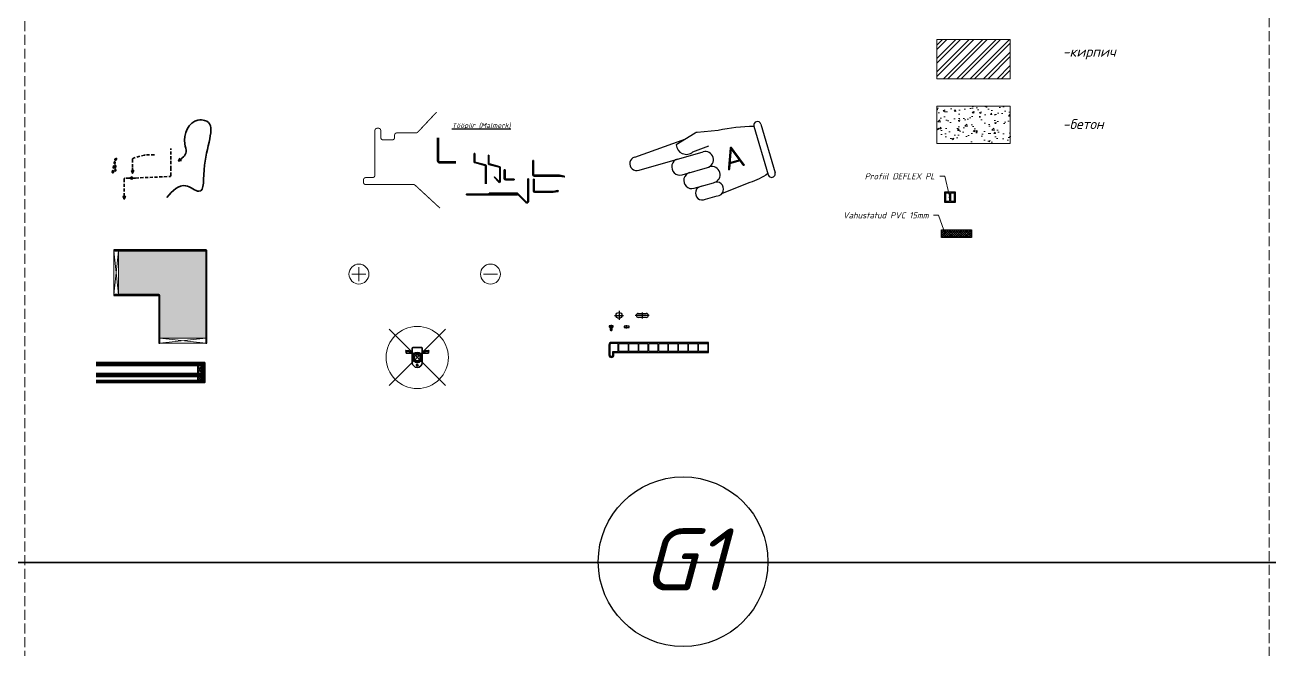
# Model space of a CAD drawing. Header units: millimetres. Extents: x -29692 to 34729, y -8412 to 43293.
# Drawn here: x -8584 to -6084, y -174 to 1080 of the extents above; entities that cross this region are included whole.
import ezdxf
from ezdxf import colors
from ezdxf.entities.mleader import LeaderData, LeaderLine
from ezdxf.math import Vec2, Vec3

# ---------------------------------------------------------------- set-up
doc = ezdxf.new("R2010")
doc.units = ezdxf.units.MM
doc.set_wipeout_variables(frame=1)
for name, pattern in [('JIS_02_4.0', [5.5, 4, -1.5]), ('OGLT2', [5, 2.5, -2.5]), ('x_m_FT02_v_00$0$VERDECKT', [9.525, 6.35, -3.175])]:
    doc.linetypes.add(name, pattern=pattern)
doc.layers.get('Defpoints').update_dxf_attribs({"color": 4, "lineweight": 35})
for name, color, linetype in [('0S-Dimension', 4, 'Continuous'), ('_0_006_Текст_03', 6, 'Continuous'), ('_0_007_Кронштейны_01', 30, 'Continuous'), ('_0_010_Стеклопакеты марки', 4, 'Continuous'), ('A9-REVISIO', 7, 'Continuous')]:
    doc.layers.add(name, color=color, linetype=linetype)
for name, color, linetype, lineweight in [('0S-Profile label', 40, 'Continuous', 25), ('_0_000_Подоснова', 9, 'Continuous', 0), ('_0_001_Профили', 150, 'Continuous', 35), ('_0_002_Дренажи', 110, 'Continuous', 35), ('_0_003_Размеры', 132, 'Continuous', 0), ('_0_004_Текст_01', 7, 'Continuous', 18), ('_0_005_Текст_02', 110, 'Continuous', 18), ('_MB_inne_0.15', 251, 'Continuous', 15), ('_MB_kreskowanie_profile_0.09', 7, 'Continuous', 9), ('_MB_ocieplenie_0.09', 51, 'Continuous', 9), ('_MB_profile_0.25', 7, 'Continuous', 25), ('_MB_solid', 7, 'Continuous', 9)]:
    doc.layers.add(name, color=color, linetype=linetype, lineweight=lineweight)
doc.layers.add('_0_023 _Линия_04', color=96, linetype='JIS_02_4.0', lineweight=9, plot=False)
doc.layers.add('_MB_pomocnicze_niedrukowane', color=220, linetype='Continuous', lineweight=15, plot=False)
doc.styles.add('2.5_AM_mm_ISOCPEUR_style', font='isocpeui.ttf', dxfattribs={"height": 2.5})
doc.styles.add('_DZ_2.5', font='isocpeui.ttf', dxfattribs={"height": 2.5})
doc.styles.add('Romans', font='romans.shx')

# ---------------------------------------------------------------- blocks, each defined once
blk = doc.blocks.new('*U1109')
at = {"color": 0, "linetype": 'ByBlock', "lineweight": -2}
for p, q in [((10, 18), (10, 2)), ((12, 18), (12, 2))]:
    blk.add_line(p, q, dxfattribs=at)
blk.add_lwpolyline([(0, 20), (22, 20), (22, 0), (0, 0)], close=True, dxfattribs=at)
for points in [[(10, 2), (2, 2), (2, 18), (10, 18)], [(12, 18), (20, 18), (20, 2), (12, 2)]]:
    blk.add_lwpolyline(points, dxfattribs=at)
blk = doc.blocks.new('*U1108')
at = {"linetype": 'ByBlock', "lineweight": -2}
h = blk.add_hatch(dxfattribs=at)
h.set_pattern_fill('ANSI37', color=0)
h.set_pattern_definition([(45, (0.5, 14.5), (-2.24506, 2.24506), []), (135, (0.5, 14.5), (-2.24506, -2.24506), [])])
h.paths.add_polyline_path([(0, 15), (60, 15), (60, 0), (0, 0)])
at = {"color": 0, "linetype": 'ByBlock', "lineweight": -2}
blk.add_lwpolyline([(0, 15), (60, 15), (60, 0), (0, 0)], close=True, dxfattribs=at)
blk = doc.blocks.new('_Dot')
at = {"color": 0, "linetype": 'ByBlock', "lineweight": -2}
blk.add_line((-0.5, 0), (-1, 0), dxfattribs=at)
at = {"color": 0, "linetype": 'ByBlock', "const_width": 0.5}
blk.add_lwpolyline([(-0.25, 0, 1), (0.25, 0, 1)], format="xyb", close=True, dxfattribs=at)
blk = doc.blocks.new('*U768')
at = {"layer": '_0_002_Дренажи', "color": 110, "linetype": 'Continuous', "lineweight": 0, "ltscale": 5}
for p, q in [((-56.6, 56.6), (56.6, -56.6)), ((56.6, 56.6), (-56.6, -56.6)), ((-56.6, 56.6), (56.6, -56.6)), ((56.6, 56.6), (-56.6, -56.6))]:
    blk.add_line(p, q, dxfattribs=at)
at = {"layer": '_0_002_Дренажи', "color": 110}
for p, q in [((-23.1, 14.1), (-23.1, 13.4)), ((-23.1, 14.1), (-23.1, 13.4)), ((-23.1, 12.9), (-23.1, 13.4)), ((-23.1, 13.4), (-16.8, 12.9)), ((-23.1, 12.9), (-23.1, 13.4)), ((-23.1, 13.4), (-16.8, 12.9)), ((-23.1, 12.9), (-16.8, 12.4)), ((-23.1, 12.9), (-16.8, 12.4)), ((-10, 13), (-22.6, 14.1)), ((-10, 13), (-22.6, 14.1)), ((-22.5, 8.9), (-22.5, 12.9)), ((-22.5, 8.9), (-22.5, 12.9)), ((-22.5, 8.9), (-15, 8.9)), ((-22.5, 8.9), (-15, 8.9)), ((-15.6, 12.7), (-15.6, 12.3)), ((-15.6, 12.7), (-15.6, 12.3)), ((-15.6, 11.8), (-15.6, 12.3)), ((-15.6, 12.3), (-10, 11.8)), ((-15.6, 11.8), (-15.6, 12.3)), ((-15.6, 12.3), (-10, 11.8)), ((-15.6, 11.8), (-10, 11.3)), ((-15.6, 11.8), (-10, 11.3)), ((-15, 8.5), (-15, 11.8)), ((-15, 8.5), (-15, 11.8)), ((-15, 8.5), (-10, 8.5)), ((-15, 8.5), (-10, 8.5)), ((-10, 0), (-10, 18.8)), ((-10, 0), (-10, 18.8)), ((-10, 0), (-10, -10)), ((-10, 0), (-10, -10)), ((8.8, 20), (-8.8, 20)), ((8.8, 20), (-8.8, 20)), ((-5.8, 0.5), (-6.2, 0.5)), ((-5.8, 0.5), (-6.2, 0.5)), ((5.8, 0.5), (6.2, 0.5)), ((5.8, 0.5), (6.2, 0.5)), ((10, 0), (10, 18.8)), ((10, 0), (10, 18.8)), ((10, 13), (22.7, 14.1)), ((10, 13), (22.7, 14.1)), ((15.6, 12.3), (10, 11.8)), ((15.6, 12.3), (10, 11.8)), ((15.6, 11.8), (10, 11.3)), ((15.6, 11.8), (10, 11.3)), ((15, 8.5), (10, 8.5)), ((15, 8.5), (10, 8.5)), ((10, 0), (10, -10)), ((10, 0), (10, -10)), ((15, 8.5), (15, 11.8)), ((15, 8.5), (15, 11.8)), ((22.5, 8.9), (15, 8.9)), ((22.5, 8.9), (15, 8.9)), ((15.6, 12.7), (15.6, 12.3)), ((15.6, 12.7), (15.6, 12.3)), ((15.6, 11.8), (15.6, 12.3)), ((15.6, 11.8), (15.6, 12.3)), ((23.2, 13.4), (16.8, 12.9)), ((23.2, 13.4), (16.8, 12.9)), ((23.2, 12.9), (16.8, 12.4)), ((23.2, 12.9), (16.8, 12.4)), ((22.5, 8.9), (22.5, 12.9)), ((22.5, 8.9), (22.5, 12.9)), ((23.2, 14.1), (23.2, 13.4)), ((23.2, 14.1), (23.2, 13.4)), ((23.2, 12.9), (23.2, 13.4)), ((23.2, 12.9), (23.2, 13.4))]:
    blk.add_line(p, q, dxfattribs=at)
at = {"layer": '_0_002_Дренажи', "color": 110, "flags": 128}
for points in [[(0, 9), (-0.5, 9), (-1, 8.9), (-1.5, 8.9), (-2, 8.8), (-2.5, 8.6), (-3, 8.5), (-3.4, 8.3), (-3.9, 8.1), (-4.4, 7.9), (-4.8, 7.6), (-5.2, 7.3), (-5.6, 7), (-6, 6.7), (-6.4, 6.4), (-6.7, 6), (-7, 5.6), (-7.3, 5.2), (-7.6, 4.8), (-7.9, 4.4), (-8.1, 3.9), (-8.3, 3.4), (-8.5, 3), (-8.6, 2.5), (-8.8, 2), (-8.9, 1.5), (-8.9, 1), (-9, 0.5), (-9, 0), (-9, -0.5), (-8.9, -1), (-8.9, -1.5), (-8.8, -2), (-8.6, -2.5), (-8.5, -3), (-8.3, -3.4), (-8.1, -3.9), (-7.9, -4.4), (-7.6, -4.8), (-7.3, -5.2), (-7, -5.6), (-6.7, -6), (-6.4, -6.4), (-6, -6.7), (-5.6, -7), (-5.2, -7.3), (-4.8, -7.6), (-4.4, -7.9), (-3.9, -8.1), (-3.4, -8.3), (-3, -8.5), (-2.5, -8.6), (-2, -8.8), (-1.5, -8.9), (-1, -8.9), (-0.5, -9), (0, -9)], [(0, 9), (-0.5, 9), (-1, 8.9), (-1.5, 8.9), (-2, 8.8), (-2.5, 8.6), (-3, 8.5), (-3.4, 8.3), (-3.9, 8.1), (-4.4, 7.9), (-4.8, 7.6), (-5.2, 7.3), (-5.6, 7), (-6, 6.7), (-6.4, 6.4), (-6.7, 6), (-7, 5.6), (-7.3, 5.2), (-7.6, 4.8), (-7.9, 4.4), (-8.1, 3.9), (-8.3, 3.4), (-8.5, 3), (-8.6, 2.5), (-8.8, 2), (-8.9, 1.5), (-8.9, 1), (-9, 0.5), (-9, 0), (-9, -0.5), (-8.9, -1), (-8.9, -1.5), (-8.8, -2), (-8.6, -2.5), (-8.5, -3), (-8.3, -3.4), (-8.1, -3.9), (-7.9, -4.4), (-7.6, -4.8), (-7.3, -5.2), (-7, -5.6), (-6.7, -6), (-6.4, -6.4), (-6, -6.7), (-5.6, -7), (-5.2, -7.3), (-4.8, -7.6), (-4.4, -7.9), (-3.9, -8.1), (-3.4, -8.3), (-3, -8.5), (-2.5, -8.6), (-2, -8.8), (-1.5, -8.9), (-1, -8.9), (-0.5, -9), (0, -9)], [(-6.2, 0.5), (-6.2, 0.5), (-6.2, 0.6), (-6.2, 0.6), (-6.2, 0.6), (-6.2, 0.7), (-6.2, 0.7), (-6.2, 0.7), (-6.2, 0.8), (-6.1, 0.8), (-6.1, 0.8), (-6.1, 0.9), (-6.1, 0.9), (-6.1, 0.9), (-6.1, 1), (-6.1, 1), (-6.1, 1), (-6.1, 1.1), (-6.1, 1.1), (-6.1, 1.1), (-6, 1.2), (-6, 1.2), (-6, 1.2), (-6, 1.2), (-6, 1.3)], [(-6.2, 0.5), (-6.2, 0.5), (-6.2, 0.6), (-6.2, 0.6), (-6.2, 0.6), (-6.2, 0.7), (-6.2, 0.7), (-6.2, 0.7), (-6.2, 0.8), (-6.1, 0.8), (-6.1, 0.8), (-6.1, 0.9), (-6.1, 0.9), (-6.1, 0.9), (-6.1, 1), (-6.1, 1), (-6.1, 1), (-6.1, 1.1), (-6.1, 1.1), (-6.1, 1.1), (-6, 1.2), (-6, 1.2), (-6, 1.2), (-6, 1.2), (-6, 1.3)], [(-6, 1.3), (-5.9, 1.6), (-5.7, 1.9), (-5.6, 2.2), (-5.4, 2.5), (-5.3, 2.7), (-5.1, 3), (-4.9, 3.2), (-4.7, 3.5), (-4.4, 3.7), (-4.2, 3.9), (-3.9, 4.1), (-3.7, 4.3), (-3.4, 4.5), (-3.1, 4.7), (-2.8, 4.8), (-2.5, 5), (-2.2, 5.1), (-1.9, 5.2), (-1.6, 5.3), (-1.3, 5.4), (-1, 5.4), (-0.7, 5.5), (-0.3, 5.5), (0, 5.5)], [(-6, 1.3), (-5.9, 1.6), (-5.7, 1.9), (-5.6, 2.2), (-5.4, 2.5), (-5.3, 2.7), (-5.1, 3), (-4.9, 3.2), (-4.7, 3.5), (-4.4, 3.7), (-4.2, 3.9), (-3.9, 4.1), (-3.7, 4.3), (-3.4, 4.5), (-3.1, 4.7), (-2.8, 4.8), (-2.5, 5), (-2.2, 5.1), (-1.9, 5.2), (-1.6, 5.3), (-1.3, 5.4), (-1, 5.4), (-0.7, 5.5), (-0.3, 5.5), (0, 5.5)], [(0, 9), (0.5, 9), (1, 8.9), (1.5, 8.9), (2, 8.8), (2.5, 8.6), (3, 8.5), (3.4, 8.3), (3.9, 8.1), (4.4, 7.9), (4.8, 7.6), (5.2, 7.3), (5.6, 7), (6, 6.7), (6.4, 6.4), (6.7, 6), (7, 5.6), (7.3, 5.2), (7.6, 4.8), (7.9, 4.4), (8.1, 3.9), (8.3, 3.4), (8.5, 3), (8.6, 2.5), (8.8, 2), (8.9, 1.5), (8.9, 1), (9, 0.5), (9, 0), (9, -0.5), (8.9, -1), (8.9, -1.5), (8.8, -2), (8.6, -2.5), (8.5, -3), (8.3, -3.4), (8.1, -3.9), (7.9, -4.4), (7.6, -4.8), (7.3, -5.2), (7, -5.6), (6.7, -6), (6.4, -6.4), (6, -6.7), (5.6, -7), (5.2, -7.3), (4.8, -7.6), (4.4, -7.9), (3.9, -8.1), (3.4, -8.3), (3, -8.5), (2.5, -8.6), (2, -8.8), (1.5, -8.9), (1, -8.9), (0.5, -9), (0, -9)], [(0, 9), (0.5, 9), (1, 8.9), (1.5, 8.9), (2, 8.8), (2.5, 8.6), (3, 8.5), (3.4, 8.3), (3.9, 8.1), (4.4, 7.9), (4.8, 7.6), (5.2, 7.3), (5.6, 7), (6, 6.7), (6.4, 6.4), (6.7, 6), (7, 5.6), (7.3, 5.2), (7.6, 4.8), (7.9, 4.4), (8.1, 3.9), (8.3, 3.4), (8.5, 3), (8.6, 2.5), (8.8, 2), (8.9, 1.5), (8.9, 1), (9, 0.5), (9, 0), (9, -0.5), (8.9, -1), (8.9, -1.5), (8.8, -2), (8.6, -2.5), (8.5, -3), (8.3, -3.4), (8.1, -3.9), (7.9, -4.4), (7.6, -4.8), (7.3, -5.2), (7, -5.6), (6.7, -6), (6.4, -6.4), (6, -6.7), (5.6, -7), (5.2, -7.3), (4.8, -7.6), (4.4, -7.9), (3.9, -8.1), (3.4, -8.3), (3, -8.5), (2.5, -8.6), (2, -8.8), (1.5, -8.9), (1, -8.9), (0.5, -9), (0, -9)], [(6, 1.3), (5.9, 1.6), (5.7, 1.9), (5.6, 2.2), (5.4, 2.5), (5.3, 2.7), (5.1, 3), (4.9, 3.2), (4.7, 3.5), (4.4, 3.7), (4.2, 3.9), (3.9, 4.1), (3.7, 4.3), (3.4, 4.5), (3.1, 4.7), (2.8, 4.8), (2.5, 5), (2.2, 5.1), (1.9, 5.2), (1.6, 5.3), (1.3, 5.4), (1, 5.4), (0.7, 5.5), (0.3, 5.5), (0, 5.5)], [(6, 1.3), (5.9, 1.6), (5.7, 1.9), (5.6, 2.2), (5.4, 2.5), (5.3, 2.7), (5.1, 3), (4.9, 3.2), (4.7, 3.5), (4.4, 3.7), (4.2, 3.9), (3.9, 4.1), (3.7, 4.3), (3.4, 4.5), (3.1, 4.7), (2.8, 4.8), (2.5, 5), (2.2, 5.1), (1.9, 5.2), (1.6, 5.3), (1.3, 5.4), (1, 5.4), (0.7, 5.5), (0.3, 5.5), (0, 5.5)], [(6.2, 0.5), (6.2, 0.5), (6.2, 0.6), (6.2, 0.6), (6.2, 0.6), (6.2, 0.7), (6.2, 0.7), (6.2, 0.7), (6.2, 0.8), (6.1, 0.8), (6.1, 0.8), (6.1, 0.9), (6.1, 0.9), (6.1, 0.9), (6.1, 1), (6.1, 1), (6.1, 1), (6.1, 1.1), (6.1, 1.1), (6.1, 1.1), (6, 1.2), (6, 1.2), (6, 1.2), (6, 1.2), (6, 1.3)], [(6.2, 0.5), (6.2, 0.5), (6.2, 0.6), (6.2, 0.6), (6.2, 0.6), (6.2, 0.7), (6.2, 0.7), (6.2, 0.7), (6.2, 0.8), (6.1, 0.8), (6.1, 0.8), (6.1, 0.9), (6.1, 0.9), (6.1, 0.9), (6.1, 1), (6.1, 1), (6.1, 1), (6.1, 1.1), (6.1, 1.1), (6.1, 1.1), (6, 1.2), (6, 1.2), (6, 1.2), (6, 1.2), (6, 1.3)]]:
    blk.add_lwpolyline(points, dxfattribs=at)
at = {"layer": '_0_002_Дренажи', "color": 110, "linetype": 'Continuous', "lineweight": 0, "ltscale": 5}
blk.add_circle((0, 0), 62.5, dxfattribs=at)
blk.add_circle((0, 0), 62.5, dxfattribs=at)
at = {"layer": '_0_002_Дренажи', "color": 110}
for centre, radius in [((0, 0), 10), ((0, 0), 10), ((0, -15), 1.7), ((0, -15), 1.7)]:
    blk.add_circle(centre, radius, dxfattribs=at)
for centre, radius, start, end in [((-8.8, 18.8), 1.2, 90, 180), ((-8.8, 18.8), 1.2, 90, 180), ((0, -1), 6, 165.5225, 270), ((0, -1), 6, 165.5225, 270), ((0, -1), 6, 270, 14.4775), ((0, -1), 6, 270, 14.4775), ((8.8, 18.8), 1.2, 0, 90), ((8.8, 18.8), 1.2, 0, 90), ((0, -10), 10, 180, 0), ((0, -10), 10, 180, 0)]:
    blk.add_arc(centre, radius, start, end, dxfattribs=at)
for centre, major_axis, start_param, end_param in [((-22.6, 14.1), (-0.5, 0.044), 4.720071, 6.290868), ((-22.6, 14.1), (-0.5, 0.044), 4.720071, 6.290868), ((-16.8, 12.8), (-1.2, 0.11), 3.149275, 4.720071), ((-16.8, 12.8), (-1.2, 0.11), 3.149275, 4.720071), ((-16.8, 12.3), (1.2, -0.11), 0.007682, 1.578479), ((-16.8, 12.3), (1.2, -0.11), 0.007682, 1.578479), ((16.8, 12.8), (1.2, 0.11), 1.563114, 3.13391), ((16.8, 12.8), (1.2, 0.11), 1.563114, 3.13391), ((16.8, 12.3), (-1.2, -0.11), 4.704707, 6.275503), ((16.8, 12.3), (-1.2, -0.11), 4.704707, 6.275503), ((22.7, 14.1), (0.5, 0.044), 6.275503, 7.846299), ((22.7, 14.1), (0.5, 0.044), 6.275503, 7.846299)]:
    blk.add_ellipse(centre, major_axis=major_axis, ratio=0.086814, start_param=start_param, end_param=end_param, dxfattribs=at)
blk = doc.blocks.new('x_m_Louvres BL4_v_00$0$TROPF')
at = {"layer": '_0_001_Профили', "color": 6}
for centre, radius, start, end in [((-9.7, 1.6), 9.87, 329.8235, 350.4522), ((9.7, 1.6), 9.87, 189.5478, 210.1765), ((0, -3.9), 1.33, 146.0385, 33.9615)]:
    blk.add_arc(centre, radius, start, end, dxfattribs=at)
blk = doc.blocks.new('A$C965023b6')
at = {"layer": '_0_001_Профили', "color": 6, "ltscale": 0.2, "xscale": -1, "rotation": 321.448937313039}
blk.add_blockref('x_m_Louvres BL4_v_00$0$TROPF', (9.2, 29.9), dxfattribs=at)
at = {"layer": '_0_001_Профили', "color": 6, "ltscale": 0.2, "xscale": -1}
for p in [(1.3, 5.2), (3.1, 14.8), (5, 23.7), (6.2, 16.4), (6.2, 8.8)]:
    blk.add_blockref('x_m_Louvres BL4_v_00$0$TROPF', p, dxfattribs=at)
blk = doc.blocks.new('x_m_FT02_v_00$0$Drainage3')
at = {"layer": '_0_001_Профили', "color": 6}
blk.add_line((-23.3, 12.5), (-23.3, 7.1), dxfattribs=at)
at = {"layer": '_0_001_Профили', "color": 6, "linetype": 'x_m_FT02_v_00$0$VERDECKT'}
blk.add_lwpolyline([(20.5, 38.5), (1.9, 38.5, 0.114309), (0.6, 38.2), (-21.6, 32.3, 0.286347), (-23.3, 29.6), (-23.3, 12.5)], format="xyb", dxfattribs=at)
at = {"layer": '_0_001_Профили', "color": 6}
blk.add_lwpolyline([(-25.7, 7.1), (-23.3, 1.8), (-21, 7.1), (-23.3, 7.1)], close=True, dxfattribs=at)
blk = doc.blocks.new('*U266')
at = {"layer": '_0_001_Профили'}
for p, q in [((0, 13), (0, -3.8)), ((1, 13), (0, 13)), ((0, 0), (1, 0)), ((1, 13), (1, -3.8)), ((0, -3.8), (0, -5)), ((1.1, -5.3), (0, -5)), ((1.1, -5.3), (22.4, -11)), ((1.4, -4.3), (22.7, -10)), ((22.8, -11.1), (22.4, -11)), ((22.8, -11.5), (22.8, -11.1)), ((22.8, -11.5), (22.8, -39.9)), ((23.8, -11.5), (23.8, -39.9)), ((11.5, -31.2), (12.2, -30.5)), ((21.2, -41), (11.5, -31.2)), ((22, -40.3), (12.2, -30.5)), ((22.8, -41.1), (22, -40.3)), ((22.8, -39.9), (22.8, -41.1))]:
    blk.add_line(p, q, dxfattribs=at)
for centre, radius, start, end in [((1.5, -3.8), 1.5, 180, 255), ((1.5, -3.8), 0.5, 180, 255), ((22.3, -11.5), 0.5, 0, 75), ((22.3, -11.5), 1.5, 0, 75), ((22.3, -39.9), 1.5, 225, 0), ((22.3, -39.9), 0.5, 225, 0)]:
    blk.add_arc(centre, radius, start, end, dxfattribs=at)
blk = doc.blocks.new('Revision')
at = {"layer": 'A9-REVISIO'}
for p, q in [((15.73, 5.05), (17.65, -1.48)), ((16.64, 5.31), (18.56, -1.22)), ((7.55, 1.59), (9.68, 2.42)), ((0.34, -0.84), (8.92, 1.61)), ((6.11, -1.48), (9.81, -0.42)), ((7.72, -3.29), (10.33, -2.55)), ((9.24, -4.76), (10.83, -4.31))]:
    blk.add_line(p, q, dxfattribs=at)
for points in [[(15.74, 5.01, 0.050629), (10.95, 4.46), (8.11, 4.2, 0.087867), (7.85, 4.11), (5.33, 2.54)], [(17.6, -1.32, -0.081049), (15.19, -2.52), (11.46, -3.97)]]:
    blk.add_lwpolyline(points, format="xyb", dxfattribs=at)
blk.add_lwpolyline([(-0.24, 0.87), (6.6, 3.33)], dxfattribs=at)
for centre, radius, start, end in [((16.19, 5.18), 0.472, 15.9513, 195.9513), ((6.67, 2.6), 1.34, 182.7589, 310.9912), ((0, 0), 0.904, 105.9513, 291.4419), ((5.81, -0.42), 1.09, 105.9513, 285.9514), ((9.22, 0.55), 1.09, 285.9513, 105.9513), ((7.42, -2.24), 1.09, 105.9513, 285.9513), ((10.11, -1.47), 1.09, 285.9513, 105.9513), ((18.11, -1.35), 0.472, 195.9513, 15.9513), ((8.83, -3.93), 0.931, 95.857, 296.0455), ((10.74, -3.38), 0.931, 275.857, 116.0455)]:
    blk.add_arc(centre, radius, start, end, dxfattribs=at)
at = {"layer": 'A9-REVISIO', "style": 'Romans'}
blk.add_attdef('REVIS', (12.07, -0.98), '', height=3, rotation=15.9513, dxfattribs=at)
blk = doc.blocks.new('*U270')
at = {"layer": '_0_001_Профили'}
for p, q in [((0, 20), (0, 3)), ((1.5, 20), (0, 20)), ((1.5, 3), (1.5, 20)), ((20, 1.5), (3, 1.5)), ((3, 0), (20, 0)), ((20, 0), (20, 1.5))]:
    blk.add_line(p, q, dxfattribs=at)
for radius in [3, 1.5]:
    blk.add_arc((3, 3), radius, 180, 270, dxfattribs=at)
blk = doc.blocks.new('*U287')
at = {"layer": '_0_000_Подоснова'}
h = blk.add_hatch(dxfattribs=at)
h.set_pattern_fill('ANSI32', color=256, scale=2, style=0)
h.set_pattern_definition([(45, (107.644, 58.965), (-13.4704, 13.4704), []), (45, (116.625, 58.965), (-13.4704, 13.4704), [])])
h.paths.add_polyline_path([(147.6, 79), (0, 79), (0, 0), (147.6, 0)])
blk.add_lwpolyline([(147.6, 79), (0, 79), (0, 0), (147.6, 0), (147.6, 79)], close=True, dxfattribs=at)
blk = doc.blocks.new('*U286')
at = {"layer": '_0_000_Подоснова'}
h = blk.add_hatch(dxfattribs=at)
h.set_pattern_fill('AR-CONC', color=256, scale=0.2, style=0)
h.set_pattern_definition([(50, (0, 55.322), (36.437, -3.188), [3.81, -41.91]), (355, (0, 55.322), (-7.049, 38.211), [3.048, -33.528]), (100.451, (3.036, 55.057), (29.388, 35.0236), [3.238, -35.618]), (46.184, (0, 65.48), (54.216, -8.408), [5.715, -62.865]), (96.636, (4.52, 64.78), (47.48, 49.485), [4.857, -53.427]), (351.184, (0, 65.48), (47.48, 49.485), [4.572, -50.292]), (21, (5.08, 62.942), (30.323, -20.453), [3.81, -41.91]), (326, (5.08, 62.942), (12.36, 36.838), [3.048, -33.528]), (71.451, (7.607, 61.238), (42.683, 16.3846), [3.238, -35.618]), (37.5, (0, 55.322), (0.6177, 16.911), [0, -33.1216, 0, -34.036, 0, -33.655]), (7.5, (0, 55.322), (13.364, 20.0361), [0, -19.4056, 0, -32.3596, 0, -12.827]), (327.5, (-11.328, 55.322), (27.1181, -1.1457), [0, -12.7, 0, -39.624, 0, -52.578]), (317.5, (-16.408, 55.322), (29.6258, 5.0853), [0, -16.51, 0, -26.3144, 0, -37.338])])
h.paths.add_polyline_path([(147.6, 75.3), (0, 75.3), (0, 0), (147.6, 0)])
blk.add_lwpolyline([(147.6, 75.3), (0, 75.3), (0, 0), (147.6, 0), (147.6, 75.3)], close=True, dxfattribs=at)
blk = doc.blocks.new('*U327')
at = {"layer": '_0_001_Профили'}
for points in [[(40.1, 48.4), (40.1, 19.4), (40.1, 3, -0.668179), (37.5, 1.9), (25.9, 13.5), (21.7, 17.9), (20.6, 18.9, 0.199235), (19.6, 19.4), (-37.3, 19.4)], [(41.6, 48.4), (41.6, 19.4), (41.6, 3, -0.668179), (36.5, 0.9), (24.9, 12.5), (20.6, 16.8), (19.6, 17.9), (-37.3, 17.9)]]:
    blk.add_lwpolyline(points, format="xyb", dxfattribs=at)
for points in [[(40.1, 48.4), (41.6, 48.4)], [(-37.3, 19.4), (-37.3, 17.9)]]:
    blk.add_lwpolyline(points, dxfattribs=at)
blk = doc.blocks.new('*U326')
at = {"layer": '_0_001_Профили'}
blk.add_lwpolyline([(229.7, 1.5), (127.6, 1.5), (127.6, 0), (229.7, 0)], close=True, dxfattribs=at)
blk = doc.blocks.new('*U332')
at = {"layer": '_0_001_Профили'}
for p, q in [((0, 26.4), (0, 3)), ((1.5, 26.4), (0, 26.4)), ((1.5, 3), (1.5, 26.4)), ((39.6, 1.5), (3, 1.5)), ((3, 0), (39.7, 0))]:
    blk.add_line(p, q, dxfattribs=at)
blk.add_lwpolyline([(39.6, 1.5), (49.4, 3.2), (49.6, 1.7), (39.7, 0)], dxfattribs=at)
for radius in [3, 1.5]:
    blk.add_arc((3, 3), radius, 180, 270, dxfattribs=at)
blk = doc.blocks.new('*U331')
at = {"layer": '_0_001_Профили'}
for p, q in [((0, 33.3), (0, 4.7)), ((1.5, 33.3), (0, 33.3)), ((1.5, 4.7), (1.5, 33.3)), ((53.5, 3.2), (3, 3.2)), ((3, 1.7), (53.3, 1.7))]:
    blk.add_line(p, q, dxfattribs=at)
blk.add_lwpolyline([(53.3, 1.7), (63.1, 0), (63.4, 1.5), (53.5, 3.2)], dxfattribs=at)
for radius in [3, 1.5]:
    blk.add_arc((3, 4.7), radius, 180, 270, dxfattribs=at)
blk = doc.blocks.new('*U384')
at = {"layer": '_0_001_Профили', "linetype": 'OGLT2', "const_width": 2}
blk.add_lwpolyline([(-24.9, 49.1), (-24.9, 3, 0.414214), (-21.9, 0), (11, 0)], format="xyb", dxfattribs=at)
at = {"layer": '_0_001_Профили'}
for points in [[(-25.9, 49.1), (-25.9, 3, 0.414214), (-21.9, -1), (11, -1)], [(-23.9, 49.1), (-23.9, 3, 0.414214), (-21.9, 1), (11, 1)]]:
    blk.add_lwpolyline(points, format="xyb", dxfattribs=at)
blk = doc.blocks.new('*U390')
at = {"layer": '_MB_kreskowanie_profile_0.09'}
h = blk.add_hatch(dxfattribs=at)
h.set_pattern_fill('JIS_WOOD', color=256, scale=0.5, angle=90)
h.set_pattern_definition([(135, (101.40386, 17.65834), (-0.25, -0.25), [])])
edge = h.paths.add_edge_path()
edge.add_line((0, -90.2), (184.9, -90.2))
edge.add_line((184.9, -90.2), (185.4, -89.7))
edge.add_line((185.4, -89.7), (185.4, 95.8))
edge.add_line((185.4, 95.8), (187.4, 95.8))
edge.add_line((187.4, 95.8), (187.4, -89.7))
edge.add_arc((184.9, -89.7), 2.5, -90, 0, ccw=False)
edge.add_line((184.9, -92.2), (0, -92.2))
edge.add_line((0, -92.2), (0, -90.2))
h = blk.add_hatch(dxfattribs=at)
h.set_pattern_fill('JIS_WOOD', color=256, scale=0.5, angle=90)
h.set_pattern_definition([(135, (-46.39016, 59.8153), (-0.25, -0.25), [])])
edge = h.paths.add_edge_path()
edge.add_line((0, 0), (90.5, 0))
edge.add_line((90.5, 0), (91, 0.5))
edge.add_line((91, 0.5), (91, 95.8))
edge.add_line((91, 95.8), (93, 95.8))
edge.add_line((93, 95.8), (93, 0.5))
edge.add_arc((90.5, 0.5), 2.5, 270, 360, ccw=False)
edge.add_line((90.5, -2), (0, -2))
edge.add_line((0, -2), (0, 0))
at = {"layer": '_MB_ocieplenie_0.09'}
h = blk.add_hatch(dxfattribs=at)
h.set_pattern_fill('HONEY', color=256, scale=0.5)
h.set_pattern_definition([(0, (55.0137, 17.6583), (2.38125, 1.374815), [1.5875, -3.175]), (120, (55.0137, 17.6583), (-2.38125, 1.374815), [1.5875, -3.175]), (60, (55.0137, 17.6583), (5e-09, 2.749631), [-3.175, 1.5875])])
edge = h.paths.add_edge_path()
edge.add_line((185.4, 85.8), (93, 85.8))
edge.add_line((93, 85.8), (93, 0.5))
edge.add_arc((90.5, 0.5), 2.5, 270, 360, ccw=False)
edge.add_line((90.5, -2), (10, -2))
edge.add_line((10, -2), (10, -90.2))
edge.add_line((10, -90.2), (184.9, -90.2))
edge.add_line((184.9, -90.2), (185.4, -89.7))
edge.add_line((185.4, -89.7), (185.4, 85.8))
at = {"layer": '_MB_solid'}
h = blk.add_hatch(color=256, dxfattribs=at)
h.dxf.hatch_style = 1
edge = h.paths.add_edge_path()
edge.add_line((0, -90.2), (184.9, -90.2))
edge.add_line((184.9, -90.2), (185.4, -89.7))
edge.add_line((185.4, -89.7), (185.4, 95.8))
edge.add_line((185.4, 95.8), (187.4, 95.8))
edge.add_line((187.4, 95.8), (187.4, -89.7))
edge.add_arc((184.9, -89.7), 2.5, -90, 0, ccw=False)
edge.add_line((184.9, -92.2), (0, -92.2))
edge.add_line((0, -92.2), (0, -90.2))
h = blk.add_hatch(color=256, dxfattribs=at)
h.dxf.hatch_style = 1
edge = h.paths.add_edge_path()
edge.add_line((0, 0), (90.5, 0))
edge.add_line((90.5, 0), (91, 0.5))
edge.add_line((91, 0.5), (91, 95.8))
edge.add_line((91, 95.8), (93, 95.8))
edge.add_line((93, 95.8), (93, 0.5))
edge.add_arc((90.5, 0.5), 2.5, 270, 360, ccw=False)
edge.add_line((90.5, -2), (0, -2))
edge.add_line((0, -2), (0, 0))
at = {"layer": '_MB_inne_0.15'}
for points in [[(185.4, 95.8), (93, 85.8), (185.4, 95.8), (93, 95.8), (93, 85.8), (185.4, 85.8), (93, 95.8), (185.4, 85.8)], [(10, -90.2), (0, -2), (10, -90.2), (10, -2), (0, -2), (0, -90.2), (10, -2), (0, -90.2)]]:
    blk.add_lwpolyline(points, close=True, dxfattribs=at)
at = {"layer": '_MB_pomocnicze_niedrukowane'}
blk.add_lwpolyline([(185.4, 85.8), (93, 85.8), (93, 0.5, -0.414214), (90.5, -2), (10, -2), (10, -90.2), (184.9, -90.2), (185.4, -89.7)], format="xyb", close=True, dxfattribs=at)
at = {"layer": '_MB_profile_0.25'}
for points in [[(0, -90.2), (184.9, -90.2), (185.4, -89.7), (185.4, 95.8), (187.4, 95.8), (187.4, -89.7, -0.414214), (184.9, -92.2), (0, -92.2)], [(0, 0), (90.5, 0), (91, 0.5), (91, 95.8), (93, 95.8), (93, 0.5, -0.414214), (90.5, -2), (0, -2)]]:
    blk.add_lwpolyline(points, format="xyb", close=True, dxfattribs=at)
blk = doc.blocks.new('*U525')
at = {"layer": '_0_001_Профили'}
h = blk.add_hatch(dxfattribs=at)
h.set_pattern_fill('DOTS', color=4, scale=0.25)
h.set_pattern_definition([(0, (1e-14, 38), (0.1984375, 0.396875), [0, -0.396875])])
h.paths.add_polyline_path([(6, 18), (6, 34), (0, 34), (0, 18)])
h = blk.add_hatch(dxfattribs=at)
h.set_pattern_fill('DOTS', color=4, scale=0.25)
h.set_pattern_definition([(0, (0, 16), (0.198437, 0.396875), [0, -0.396875])])
h.paths.add_polyline_path([(6, 4), (6, 12), (0, 12), (0, 4)])
at = {"layer": '_0_001_Профили', "color": 4}
for points in [[(217.7, 40), (0, 40), (0, 34), (217.7, 34)], [(0, 39), (217.7, 39)], [(0, 38), (217.7, 38)], [(0, 37), (217.7, 37)], [(0, 36), (217.7, 36)], [(0, 36), (217.7, 36)], [(0, 35), (217.7, 35)], [(0, 35), (217.7, 35)], [(14, 34), (14, 18), (6, 18), (6, 34), (14, 34), (6, 18), (6, 34), (14, 18)], [(217.7, 18), (0, 18), (0, 12), (217.7, 12)], [(0, 17), (217.7, 17)], [(0, 16), (217.7, 16)], [(0, 15), (217.7, 15)], [(0, 14), (217.7, 14)], [(0, 13), (217.7, 13)], [(217.7, 4), (0, 4), (0, 0), (217.7, 0)], [(0, 3), (217.7, 3)], [(0, 2), (217.7, 2)], [(0, 1), (217.7, 1)], [(14, 12), (14, 4), (6, 4), (6, 12), (14, 12), (6, 4), (6, 12), (14, 4)]]:
    blk.add_lwpolyline(points, dxfattribs=at)
for points in [[(6, 18), (6, 34), (0, 34), (0, 18)], [(6, 4), (6, 12), (0, 12), (0, 4)]]:
    blk.add_lwpolyline(points, close=True, dxfattribs=at)
blk = doc.blocks.new('*U613')
at = {"layer": '_0_007_Кронштейны_01', "color": 110}
for p, q in [((14.1, 0), (-14.1, 0)), ((0, 5.9), (0, -5.9))]:
    blk.add_line(p, q, dxfattribs=at)
at = {"layer": '_0_007_Кронштейны_01'}
for p, q in [((-8.2, 3.9), (8.2, 3.9)), ((8.2, -3.9), (-8.2, -3.9))]:
    blk.add_line(p, q, dxfattribs=at)
for centre, start, end in [((-8.2, 0), 90, 270), ((8.2, 0), 270, 90)]:
    blk.add_arc(centre, 3.92, start, end, dxfattribs=at)
blk = doc.blocks.new('*U612')
at = {"layer": '_0_007_Кронштейны_01', "color": 110}
for p, q in [((-9, 0), (9, 0)), ((0, 9), (0, -9))]:
    blk.add_line(p, q, dxfattribs=at)
at = {"layer": '_0_007_Кронштейны_01'}
blk.add_circle((0, 0), 6, dxfattribs=at)
blk = doc.blocks.new('*U615')
blk.add_wipeout([(-2, -6.3), (2, -6.3), (2, -2), (4, 0), (4, 2.1), (-4, 2.1), (-4, 0), (-2, -2)]).dxf.layer = '_0_007_Кронштейны_01'
at = {"layer": '_0_007_Кронштейны_01', "color": 110}
blk.add_line((0, 4.1), (0, -8.3), dxfattribs=at)
at = {"layer": '_0_007_Кронштейны_01'}
blk.add_lwpolyline([(-2, -6.3), (2, -6.3), (2, -2), (4, 0), (4, 2.1), (-4, 2.1), (-4, 0), (-2, -2)], close=True, dxfattribs=at)
for points in [[(-4, 0), (4, 0)], [(-2, -2), (2, -2)]]:
    blk.add_lwpolyline(points, dxfattribs=at)
blk = doc.blocks.new('*U614')
blk.add_wipeout([(-5, 0), (5, 0), (5, -3), (-5, -3)]).dxf.layer = '_0_007_Кронштейны_01'
at = {"layer": '_0_007_Кронштейны_01', "color": 110, "ltscale": 0.4}
blk.add_line((0, -5), (0, 2), dxfattribs=at)
at = {"layer": '_0_007_Кронштейны_01'}
blk.add_lwpolyline([(5, -3), (5, 0), (-5, 0), (-5, -3)], close=True, dxfattribs=at)
blk = doc.blocks.new('*U1110')
at = {"color": 0}
for points in [[(200, 0), (5, 0, 0.414214), (0, -5), (0, -25, 0.414214), (5, -30), (5, -30, 0.414214), (10, -25), (10, -20), (200, -20)], [(18.5, -2), (5, -2, 0.414214), (2, -5), (2, -25, 0.414214), (5, -28, 0.414214), (8, -25), (8, -18), (18.5, -18)]]:
    blk.add_lwpolyline(points, format="xyb", close=True, dxfattribs=at)
for points in [[(20, -2), (38.5, -2), (38.5, -18), (20, -18)], [(40, -2), (58.5, -2), (58.5, -18), (40, -18)], [(60, -2), (78.5, -2), (78.5, -18), (60, -18)], [(80, -2), (98.5, -2), (98.5, -18), (80, -18)], [(100, -2), (118.5, -2), (118.5, -18), (100, -18)], [(120, -2), (138.5, -2), (138.5, -18), (120, -18)], [(140, -2), (158.5, -2), (158.5, -18), (140, -18)], [(160, -2), (178.5, -2), (178.5, -18), (160, -18)], [(180, -2), (198.5, -2), (198.5, -18), (180, -18)]]:
    blk.add_lwpolyline(points, close=True, dxfattribs=at)
blk = doc.blocks.new('*U765')
at = {"layer": '_0_010_Стеклопакеты марки'}
blk.add_circle((0, 0), 3.408, dxfattribs=at)
at = {"layer": '_0_010_Стеклопакеты марки', "insert": (-7.942, 1.339), "char_height": 2.5, "attachment_point": 1, "style": '2.5_AM_mm_ISOCPEUR_style'}
blk.add_mtext_dynamic_manual_height_columns('\\pxqc;G1', width=15.99757, gutter_width=12.5, heights=[0], dxfattribs=at)
blk = doc.blocks.new('*U617')
at = {"layer": '_0_001_Профили'}
for p, q in [((0, 13), (0, -3.8)), ((1, 13), (0, 13)), ((0, 0), (1, 0)), ((1, 13), (1, -3.8)), ((0, -3.8), (0, -5)), ((1.1, -5.3), (0, -5)), ((1.1, -5.3), (22.4, -11)), ((1.4, -4.3), (22.7, -10)), ((22.8, -11.1), (22.4, -11)), ((22.8, -11.5), (22.8, -11.1)), ((22.8, -11.5), (22.8, -47.1)), ((23.8, -11.5), (23.8, -48.3)), ((22.8, -47.1), (22.8, -48.3))]:
    blk.add_line(p, q, dxfattribs=at)
for centre, radius, start, end in [((1.5, -3.8), 1.5, 180, 255), ((1.5, -3.8), 0.5, 180, 255), ((22.3, -11.5), 0.5, 0, 75), ((22.3, -11.5), 1.5, 0, 75)]:
    blk.add_arc(centre, radius, start, end, dxfattribs=at)
blk = doc.blocks.new('*U767')
at = {"layer": '_0_004_Текст_01', "color": 6}
for p, q in [((0.28, 0), (-0.28, 0)), ((0, -0.28), (0, 0.28))]:
    blk.add_line(p, q, dxfattribs=at)
at = {"layer": '_0_004_Текст_01', "color": 141}
blk.add_line((5.566, 0), (5.006, 0), dxfattribs=at)
at = {"layer": '_0_004_Текст_01', "color": 6}
blk.add_circle((0, 0), 0.4, dxfattribs=at)
at = {"layer": '_0_004_Текст_01', "color": 141}
blk.add_circle((5.286, 0), 0.4, dxfattribs=at)

msp = doc.modelspace()

# ---------------------------------------------------------------- linework, layer by layer
at = {"layer": '_0_001_Профили', "color": 6, "linetype": 'x_m_FT02_v_00$0$VERDECKT'}
for points in [[(-8368.995, 772.237), (-8361.948, 772.237), (-8293.065, 775.237, 0.41421356), (-8291.065, 777.237), (-8291.065, 790.576), (-8291.065, 831.582)], [(-8368.995, 772.237), (-8361.948, 772.237), (-8293.065, 775.237, 0.41421356), (-8291.065, 777.237), (-8291.065, 790.576), (-8291.065, 831.582)], [(-8374.329, 772.237), (-8382.561, 772.237, 0.41421356), (-8384.561, 770.237), (-8384.561, 735.19)], [(-8374.329, 772.237), (-8382.561, 772.237, 0.41421356), (-8384.561, 770.237), (-8384.561, 735.19)]]:
    msp.add_lwpolyline(points, format="xyb", dxfattribs=at)
at = {"layer": '_0_001_Профили', "color": 6}
for points in [[(-8275.888, 806.125), (-8272.741, 812.019)], [(-8275.888, 806.125), (-8269.923, 807.732)]]:
    msp.add_lwpolyline(points, dxfattribs=at)
for points in [[(-8368.995, 772.237), (-8368.995, 774.593), (-8374.329, 772.237), (-8368.995, 769.881)], [(-8368.995, 772.237), (-8368.995, 774.593), (-8374.329, 772.237), (-8368.995, 769.881)], [(-8384.561, 735.19), (-8382.205, 735.19), (-8384.561, 729.856), (-8386.916, 735.19)], [(-8384.561, 735.19), (-8382.205, 735.19), (-8384.561, 729.856), (-8386.916, 735.19)]]:
    msp.add_lwpolyline(points, close=True, dxfattribs=at)
msp.add_spline([(-8299.023, 733.179), (-8261.264, 756.66), (-8234.873, 745.518), (-8223.392, 798.297), (-8223.18, 888.079), (-8236.561, 888.503), (-8263.115, 840.584), (-8260.336, 824.539), (-8275.888, 806.125)], degree=3, dxfattribs=at)
at = {"layer": '_0_006_Текст_03', "color": 6, "const_width": 2}
msp.add_lwpolyline([(-7757.221, 904.5), (-7794.753, 864.487, -0.20723906), (-7798.399, 862.908), (-7836.542, 862.908, 0.41421356), (-7841.542, 857.908), (-7841.542, 853.689, -0.41421356), (-7846.542, 848.689), (-7864.194, 848.689, -0.41421356), (-7869.194, 853.689), (-7869.194, 867.242, 0.41421356), (-7874.194, 872.242), (-7876.077, 872.242, 0.41421356), (-7881.077, 867.242), (-7881.077, 777.998, -0.41421356), (-7886.077, 772.998), (-7899.158, 772.998, 0.41421356), (-7904.158, 767.998), (-7904.158, 764.049, 0.41421356), (-7899.158, 759.049), (-7803.506, 759.049, -0.18859857), (-7800.114, 757.722), (-7750.27, 711.693)], format="xyb", dxfattribs=at)
at = {"layer": '_0_023 _Линия_04', "ltscale": 5, "transparency": 33554687}
msp.add_lwpolyline([(-8584.319, 2250), (-6084.319, 2250), (-6084.319, -2810.439), (-8584.319, -2810.439)], close=True, dxfattribs=at)
at = {"layer": 'Defpoints', "color": 6}
msp.add_xline((0, 0), (1, 0), dxfattribs=at)

# ---------------------------------------------------------------- block references
at = {"color": 0, "linetype": 'ByBlock', "lineweight": -2, "xscale": -1}
msp.add_blockref('*U1109', (-6714.717, 723.498), dxfattribs=at)
at = {"color": 0, "linetype": 'ByBlock', "lineweight": -2}
msp.add_blockref('*U1108', (-6742.543, 652.86), dxfattribs=at)
at = {"color": 0, "linetype": 'ByBlock', "lineweight": -2, "transparency": 33554648}
msp.add_blockref('*U1110', (-7410.822, 441.802), dxfattribs=at)
at = {"layer": '0S-Dimension'}
for name, p in [('*U617', (-7681.384, 808.632)), ('*U266', (-7653.015, 804.891))]:
    msp.add_blockref(name, p, dxfattribs=at)
at = {"layer": '0S-Profile label', "xscale": 15, "yscale": 15, "zscale": 15}
msp.add_blockref('Revision', (-7355.483, 800.895), dxfattribs=at).add_auto_attribs({'REVIS': 'A'})
at = {"layer": '_0_000_Подоснова'}
for name, p in [('*U287', (-6751.933, 971.457)), ('*U286', (-6751.933, 841.459))]:
    msp.add_blockref(name, p, dxfattribs=at)
at = {"layer": '_0_001_Профили', "color": 6}
for name, p in [('A$C965023b6', (-8408.942, 782.505)), ('x_m_FT02_v_00$0$Drainage3', (-8344.632, 780.069)), ('x_m_FT02_v_00$0$Drainage3', (-8344.632, 780.069))]:
    msp.add_blockref(name, p, dxfattribs=at)
at = {"layer": '_0_001_Профили'}
for name, p in [('*U327', (-7614.126, 722.082)), ('*U326', (-7824.265, 738.461))]:
    msp.add_blockref(name, p, dxfattribs=at)
at = {"layer": '_0_001_Профили', "yscale": -1}
msp.add_blockref('*U390', (-8405.924, 536.04), dxfattribs=at)
at = {"layer": '_0_001_Профили', "color": 1, "xscale": -1}
msp.add_blockref('*U525', (-8223.07, 361.357), dxfattribs=at)
at = {"layer": '_0_002_Дренажи'}
msp.add_blockref('*U768', (-7795.961, 411.654), dxfattribs=at)
at = {"layer": '_0_003_Размеры'}
for name, p in [('*U331', (-7563.834, 774.429)), ('*U332', (-7562.601, 743.627))]:
    msp.add_blockref(name, p, dxfattribs=at)
at = {"layer": '_0_004_Текст_01', "xscale": 50, "yscale": 50, "zscale": 50}
for name, p in [('*U767', (-7913.13, 579.211)), ('*U765', (-7261.836, 1.365))]:
    msp.add_blockref(name, p, dxfattribs=at)
at = {"layer": '_0_005_Текст_02'}
msp.add_blockref('*U270', (-7621.021, 768.425), dxfattribs=at)
at = {"layer": '_0_007_Кронштейны_01'}
msp.add_blockref('*U384', (-7729.151, 803.716), dxfattribs=at)
at = {"layer": '_0_007_Кронштейны_01', "transparency": 33554687}
for name, p in [('*U612', (-7390.554, 496.149)), ('*U613', (-7343.887, 496.149))]:
    msp.add_blockref(name, p, dxfattribs=at)

# ---------------------------------------------------------------- texts
at = {"layer": '_0_004_Текст_01', "char_height": 20, "width": 344.40736, "attachment_point": 1, "style": '2.5_AM_mm_ISOCPEUR_style'}
for s, insert in [('-кирпич', (-6498.917, 1035.985)), ('-бетон', (-6498.917, 890.634))]:
    msp.add_mtext(s, dxfattribs=dict(at, insert=insert))
at = {"layer": '_0_006_Текст_03', "color": 6, "insert": (-7608.154, 882.822), "char_height": 10, "width": 118.2534, "attachment_point": 3, "style": '2.5_AM_mm_ISOCPEUR_style'}
msp.add_mtext('{\\LTööpiir (Malmerk)}', dxfattribs=at)

# ---------------------------------------------------------------- leaders
at = {"layer": '_0_004_Текст_01'}
ml = msp.add_multileader_mtext('Standard', dxfattribs=at)
ml.set_content('Profiil DEFLEX PL', color=256, style='_DZ_2.5')
ml.set_leader_properties(color=256, linetype='ByLayer', lineweight=-1)
ml.set_arrow_properties(name='DOT')
ml.build(insert=Vec2(0, 0))
ml.multileader.update_dxf_attribs({"dogleg_length": 2, "arrow_head_size": 5, "scale": 5})
ctx = ml.context
ctx.base_point, ctx.scale, ctx.char_height, ctx.arrow_head_size, ctx.landing_gap_size, ctx.plane_origin = Vec3(-6904.518, 775.651), 5, 12.5, 5, 10, Vec3(-6723.967, 740.873)
ctx.text_align_type = 2
notes = []
notes.append((ctx, [(0, (1, 1, 0), (-6736.071, 775.651), (-1, 0), 10, [(0, [(-6725.717, 733.498)], 0, [])])]))
ctx.mtext.insert, ctx.mtext.alignment, ctx.mtext.flow_direction = Vec3(-6756.071, 781.906), 3, 5
ml = msp.add_multileader_mtext('Standard', dxfattribs=at)
ml.set_content('Vahustatud PVC 15mm', color=256, style='_DZ_2.5')
ml.set_leader_properties(color=256, linetype='ByLayer', lineweight=-1)
ml.set_arrow_properties(name='DOT')
ml.build(insert=Vec2(0, 0))
ml.multileader.update_dxf_attribs({"dogleg_length": 2, "arrow_head_size": 5, "scale": 5})
ctx = ml.context
ctx.base_point, ctx.scale, ctx.char_height, ctx.arrow_head_size, ctx.landing_gap_size, ctx.plane_origin = Vec3(-6950.453, 697.378), 5, 12.5, 5, 10, Vec3(-6736.001, 662.535)
ctx.text_align_type = 2
notes.append((ctx, [(0, (1, 1, 0), (-6748.483, 697.378), (-1, 0), 10, [(0, [(-6736.001, 662.535)], 0, [])])]))
ctx.mtext.insert, ctx.mtext.alignment, ctx.mtext.flow_direction = Vec3(-6768.483, 703.633), 3, 5
for ctx, leaders in notes:
    for number, flags, end, landing, length, lines in leaders:
        leader = LeaderData()
        leader.index, (leader.has_last_leader_line, leader.has_dogleg_vector, leader.attachment_direction) = number, flags
        leader.last_leader_point, leader.dogleg_vector, leader.dogleg_length = Vec3(end), Vec3(landing), length
        for number, points, colour, breaks in lines:
            line = LeaderLine()
            line.index, line.vertices, line.color, line.breaks = number, Vec3.list(points), colors.encode_raw_color(colour), breaks
            leader.lines.append(line)
        ctx.leaders.append(leader)

# ---------------------------------------------------------------- next in the draw order: block references
at = {"layer": '_0_007_Кронштейны_01'}
msp.add_blockref('*U615', (-7406.371, 472.921), dxfattribs=at)
at = {"layer": '_0_007_Кронштейны_01', "transparency": 33554687}
msp.add_blockref('*U614', (-7375.46, 474.805), dxfattribs=at)

doc.saveas('drawing.dxf')
